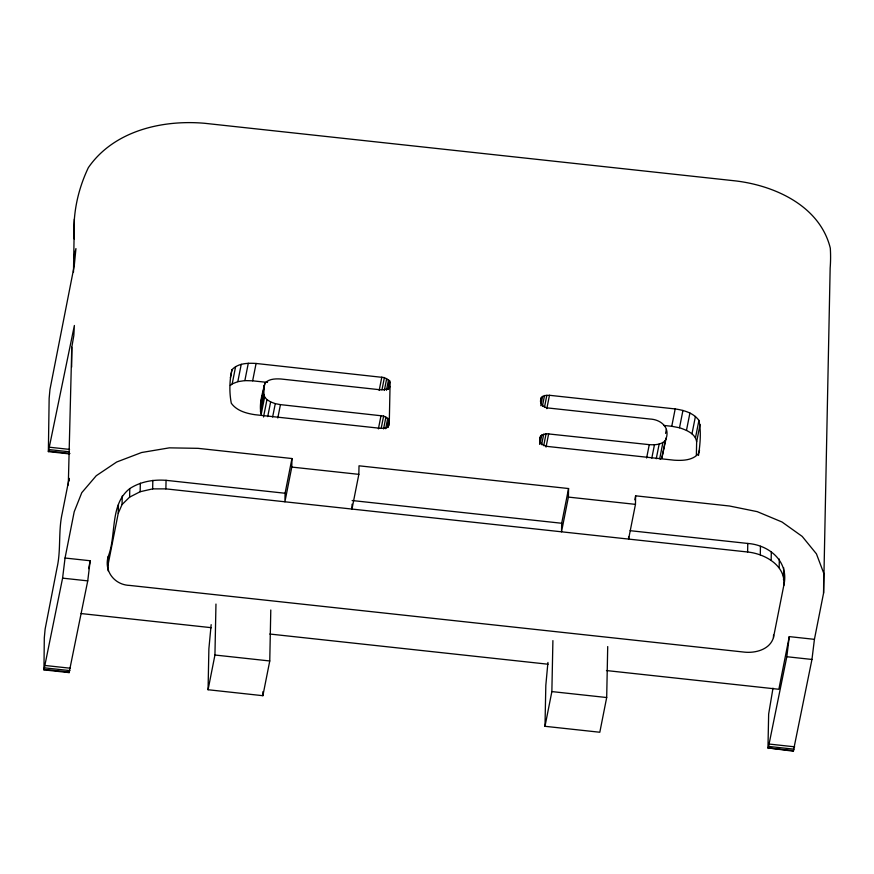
<?xml version="1.0" encoding="UTF-8"?>
<svg xmlns="http://www.w3.org/2000/svg" width="874" height="874" viewBox="0 0 874 874"><rect width="100%" height="100%" fill="white"/><g stroke="black" fill="none" stroke-linecap="round" stroke-linejoin="round"><path stroke-width="1.31" d="M71.646 367.102L71.788 347.229L73.831 335.518L74.377 325.478L48.365 451.618L69.538 453.923M73.492 272.098L74.377 219.09M772.998 688.155L768.65 714.069L767.962 747.926L793.319 751.203L811.957 659.455L814.426 639.342L823.581 593.053L823.723 573.18L816.436 553.865L802.201 536.407L782.001 521.996L757.212 511.64L729.517 506.013L635.627 495.82L634.841 499.83M630.11 530.682L747.783 543.453C769.863 545.092 789.364 562.037 783.792 585.482L773.479 637.55C769.994 649.393 755.934 653.184 744.899 652.179L129.647 585.416C114.68 584.957 103.962 571.388 108.114 556.793C116.712 535.117 109.436 504.462 129.789 488.577C140.539 481.629 153.431 479.356 166.06 480.329L285.088 493.253L284.913 501.796L291.785 467.077L291.96 458.533L198.081 448.34L169.37 447.849L141.599 452.514L116.668 462.018L96.26 475.718L81.785 492.674L74.214 511.738L65.047 558.027L62.589 578.14L43.951 669.888L69.101 672.619L87.739 580.871L90.197 560.758L65.047 558.027M108.103 570.831L108.114 556.793M107.939 565.336L118.252 513.257L118.416 504.713M118.252 513.257L122.065 504.538L122.24 495.995M122.065 504.538L129.614 497.12L129.789 488.577M129.614 497.12L140.157 491.723L140.332 483.18M140.157 491.723L152.655 488.883L152.83 480.339M783.792 585.482C786.218 565.5 764.805 553.755 747.609 551.997L165.885 488.872L166.06 480.329M270.787 609.997L269.76 660.973L262.877 695.693L208.067 689.739L208.886 648.781L211.158 624.659M208.067 689.739L214.938 655.019L215.965 604.054M264.035 385.729L263.861 394.272L264.625 396.993L261.184 414.352C258.726 404.017 262.604 393.224 264.909 383.173C268.93 378.792 275.441 378.661 280.969 378.999L381.556 389.913L388.373 388.886L390.023 386.559M262.877 695.693L262.965 691.596M352.069 504.189L351.971 509.072L358.843 474.353L359.017 465.809L568.57 488.544L568.395 497.088L561.523 531.807L561.698 523.264L568.57 488.544M390.11 382.288L389.247 424.993L387.597 427.331L385.718 428.074L380.78 428.358L255.044 414.713C246.304 413.413 236.734 410.791 231.304 403.264C229.217 392.579 229.414 380.288 231.981 369.713C238.023 363.147 247.79 362.939 256.082 363.464L384.396 377.59L389.728 380.922L388.788 388.963M539.597 444.036L540.645 435.82L546.086 433.668L649.262 444.648C654.801 444.997 661.301 444.855 665.332 440.474C671.09 428.238 661.432 419.476 649.786 419.017L549.2 408.103C543.53 408.147 538.46 403.154 541.421 397.375L544.513 395.572L549.462 395.288L675.187 408.934C683.927 410.245 693.497 412.867 698.927 420.383C701.341 431.669 700.161 444.047 698.501 455.452M607.714 646.563L606.687 697.528L599.815 732.248L544.994 726.305L545.824 685.347L547.932 662.437M544.994 726.305L551.865 691.585L552.903 640.609M628.635 536.647L628.581 539.083L635.464 504.364L635.627 495.82M696.37 455.321L696.644 441.84L700.074 424.48M747.609 551.997L747.783 543.453M760.282 554.815L760.456 546.283M771.152 560.201L771.327 551.658M773.479 637.55L773.534 635.114M779.16 567.608L779.335 559.065M783.508 576.316L783.683 567.772M823.581 593.053L830.158 268.001A279.822 197.371 1.2 0 0 830.3 248.129C820.009 206.286 775.478 185.78 736.083 180.962L204.647 123.289C162.225 119.574 113.817 130.761 88.361 167.622A279.822 197.371 1.2 0 0 74.235 238.963M68.292 485.026L71.788 347.229M68.915 481.061L69.133 478.362L62.262 513.082C58.143 531.097 61.147 549.801 57.039 567.827L45.12 629.127L44.301 637.878L43.951 669.888M768.17 748.472L786.808 656.724L789.277 636.611L814.426 639.342M73.602 257.535L75.94 248.587L74.257 265.718L49.96 389.498L49.152 398.26L48.365 451.618M88.635 568.657L90.197 560.758M230.397 377.732L231.981 369.713M230.375 385.489L232.189 383.894L235.63 366.534M232.189 383.894L237.815 381.665L241.246 364.305M237.815 381.665L244.862 380.605L248.292 363.245M244.862 380.605L252.641 380.813L256.082 363.464M262.528 395.19L260.594 403.078M263.052 392.524L264.909 383.173M260.419 411.621L263.861 394.272M263.522 416.996L266.963 399.637L264.625 396.993M267.717 416.614L270.623 401.931L266.963 399.637M272.633 417.007L275.277 403.646L270.623 401.931M277.801 417.98L280.445 404.629L383.62 416.035L388.952 419.356L388.012 427.397M285.088 493.253L291.96 458.533M379.174 390.459L381.818 377.098M382.014 389.607L384.396 377.59M384.341 390.47L386.723 378.453M378.387 428.894L381.031 415.543M386.439 390.285L388.559 379.6M388.143 388.93L389.728 380.922M381.239 428.052L383.62 416.035M383.566 428.916L385.947 416.898M385.663 428.719L387.783 418.045M387.357 427.375L388.952 419.356M540.46 401.33L540.984 398.653M540.635 401.385L541.421 397.375M540.788 405.667L542.645 396.315M542.393 406.257L544.513 395.572M544.48 407.24L546.862 395.223M539.684 439.764L540.208 437.098M539.586 441.162L540.645 435.82M546.818 408.65L549.462 395.288M540.012 444.112L541.858 434.76M541.618 444.702L543.737 434.017M543.704 445.685L546.086 433.668M546.032 447.084L548.675 433.733M646.618 457.998L649.262 444.648M651.807 458.151L654.451 444.79M656.243 458.774L659.149 444.09M659.728 458.621L662.896 442.605M665.584 433.395L666.381 429.385M660.274 459.254L661.891 457.834L665.332 440.474M666.207 437.929L661.891 457.834M663.639 425.419L671.756 426.293L675.187 408.934M696.644 441.84C695.453 433.57 686.483 430.074 679.513 427.768L682.944 410.409M686.483 430.347L689.925 412.987M691.99 433.788L695.431 416.428M695.486 437.743L698.927 420.383M783.443 579.604L783.967 576.938M789.277 636.611L778.854 689.269L606.458 670.555M699.561 450.11L698.25 453.934C692.208 460.5 682.452 460.707 674.149 460.194L548.424 446.548C545.267 446.024 540.875 445.008 540.121 441.37M152.655 488.883L165.885 488.872M252.641 380.813L267.51 382.43M291.785 467.077L358.843 474.353M568.395 497.088L635.464 504.364M49.698 447.248L69.559 449.4M49.173 449.607L69.024 451.76M48.715 451.115L69.887 453.42M352.146 500.529L561.698 523.264M62.589 578.14L87.739 580.871M786.808 656.724L811.957 659.455M81.129 613.559L211.442 627.696M269.815 634.032L548.085 664.229M214.938 655.019L269.76 660.973M551.865 691.585L606.687 697.528M45.284 665.507L70.433 668.239M769.513 744.102L794.663 746.822M44.76 667.878L69.909 670.609M768.989 746.462L794.138 749.193M44.301 669.386L69.45 672.117M768.53 747.969L793.668 750.7M671.756 426.293L679.513 427.768M275.277 403.646L280.445 404.629M793.111 750.657L793.319 751.203M68.893 672.062L69.101 672.619"/></g></svg>
